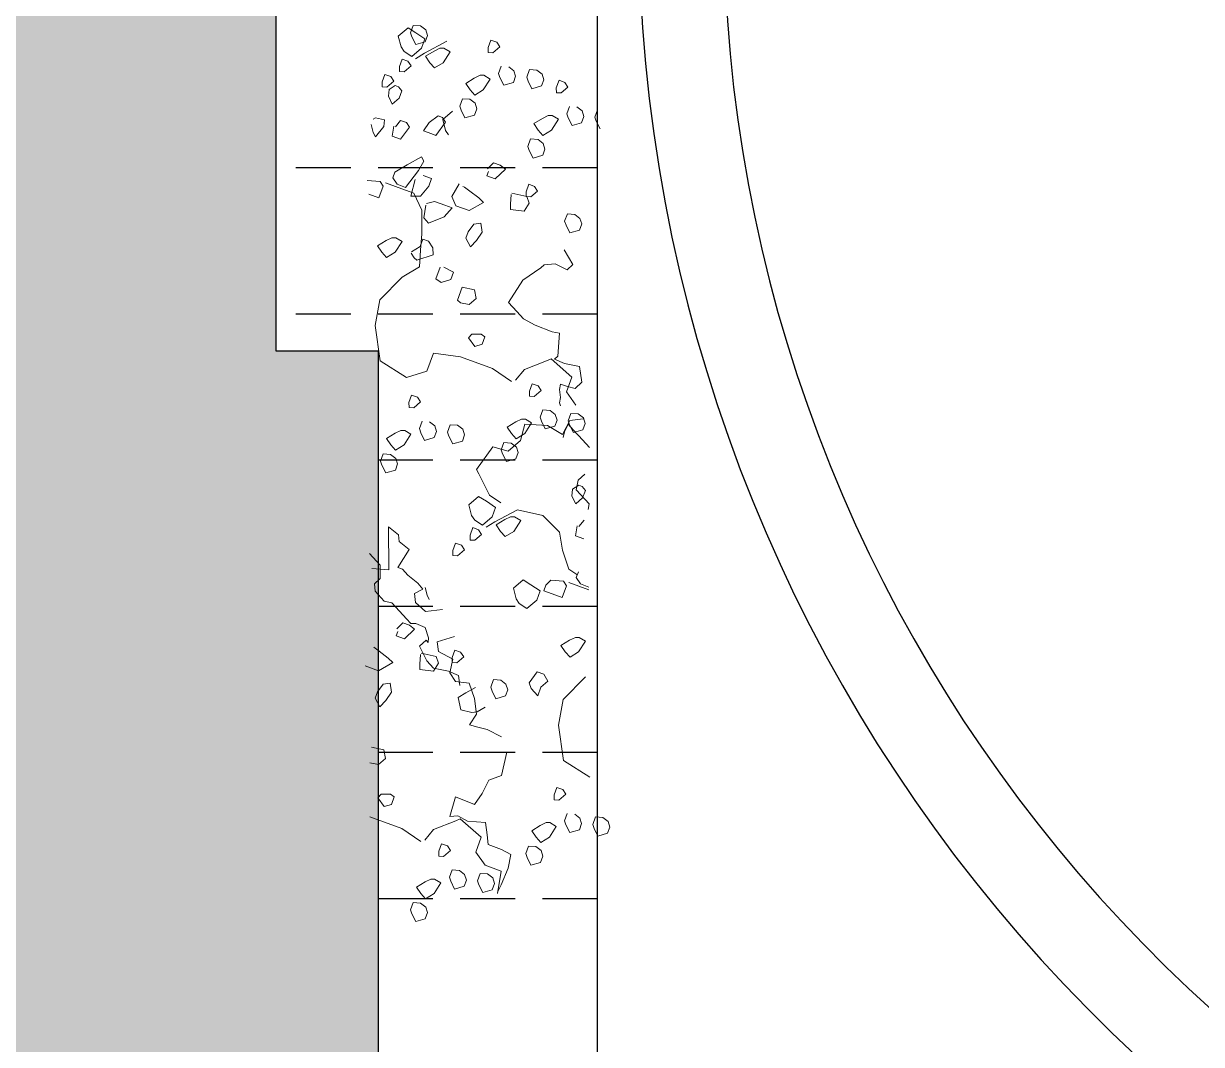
# Model space of a CAD drawing. Header units: millimetres. Extents: x 10088 to 21623, y -4423 to -852.
# Drawn here: x 11544.4 to 11625.1, y -3614.6 to -3544.8 of the extents above; entities that cross this region are included whole.
import ezdxf

# ---------------------------------------------------------------- set-up
doc = ezdxf.new("R2010")
doc.units = ezdxf.units.MM
doc.linetypes.add('HIDDEN2', pattern=[0.1875, 0.125, -0.0625])
doc.layers.add('bitki', color=85, linetype='Continuous', lineweight=5)

# ---------------------------------------------------------------- blocks, each defined once
blk = doc.blocks.new('rgdf')
for radius, start, end in [(91.349, 98.66483, 261.69992), (86.349, 99.14801, 261.18634)]:
    blk.add_arc((11682.331, -3546.765), radius, start, end)
blk = doc.blocks.new('jkgçgfl')
blk.add_line((11583.705, -3435.189), (11583.705, -4274.189))
at = {"linetype": 'HIDDEN2', "ltscale": 30}
for p, q in [((11583.705, -3574.671), (11568.705, -3574.671)), ((11583.705, -3584.671), (11568.705, -3584.671)), ((11583.705, -3594.671), (11568.705, -3594.671)), ((11583.705, -3604.671), (11568.705, -3604.671))]:
    blk.add_line(p, q, dxfattribs=at)
at = {"layer": 'bitki', "ltscale": 2}
for p, q in [((11571.109, -3544.923), (11570.923, -3545.43)), ((11571.614, -3544.964), (11571.109, -3544.923)), ((11571.109, -3544.923), (11571.109, -3544.923)), ((11571.969, -3545.238), (11571.614, -3544.964)), ((11570.923, -3545.43), (11571.018, -3545.705)), ((11571.018, -3545.705), (11571.281, -3546.232)), ((11571.936, -3546.04), (11572.091, -3545.617)), ((11572.091, -3545.617), (11571.969, -3545.238)), ((11571.281, -3546.232), (11571.936, -3546.04)), ((11573.408, -3546), (11571.87, -3546.828)), ((11572.941, -3546.485), (11572.546, -3546.676)), ((11573.201, -3546.485), (11572.941, -3546.485)), ((11573.629, -3546.737), (11573.201, -3546.485)), ((11576.42, -3545.929), (11576.234, -3546.436)), ((11576.234, -3546.436), (11576.241, -3546.774)), ((11576.821, -3546.076), (11576.42, -3545.929)), ((11576.559, -3546.794), (11577.031, -3546.392)), ((11577.031, -3546.392), (11576.821, -3546.076)), ((11570.346, -3547.227), (11570.161, -3547.734)), ((11570.748, -3547.374), (11570.346, -3547.227)), ((11570.958, -3547.69), (11570.748, -3547.374)), ((11571.87, -3546.828), (11571.256, -3547.201)), ((11572.546, -3546.676), (11571.959, -3547.037)), ((11571.959, -3547.037), (11572.252, -3547.48)), ((11573.164, -3547.478), (11573.629, -3546.737)), ((11576.241, -3546.774), (11576.559, -3546.794)), ((11570.161, -3547.734), (11570.168, -3548.072)), ((11570.168, -3548.072), (11570.485, -3548.093)), ((11570.485, -3548.093), (11570.958, -3547.69)), ((11572.252, -3547.48), (11572.576, -3547.838)), ((11572.576, -3547.838), (11573.164, -3547.478)), ((11577.137, -3547.711), (11576.952, -3548.218)), ((11576.952, -3548.218), (11577.047, -3548.493)), ((11577.998, -3548.026), (11577.643, -3547.752)), ((11578.119, -3548.406), (11577.998, -3548.026)), ((11579.063, -3547.95), (11578.878, -3548.457)), ((11579.569, -3547.991), (11579.063, -3547.95)), ((11579.063, -3547.95), (11579.063, -3547.95)), ((11579.924, -3548.264), (11579.569, -3547.991)), ((11569.173, -3548.277), (11568.987, -3548.785)), ((11568.987, -3548.785), (11568.994, -3549.123)), ((11569.574, -3548.424), (11569.173, -3548.277)), ((11569.312, -3549.143), (11569.784, -3548.741)), ((11569.784, -3548.741), (11569.574, -3548.424)), ((11575.29, -3548.531), (11574.703, -3548.892)), ((11574.703, -3548.892), (11574.996, -3549.334)), ((11575.685, -3548.34), (11575.29, -3548.531)), ((11575.946, -3548.339), (11575.685, -3548.34)), ((11575.908, -3549.332), (11576.374, -3548.592)), ((11576.374, -3548.592), (11575.946, -3548.339)), ((11577.047, -3548.493), (11577.309, -3549.02)), ((11577.309, -3549.02), (11577.965, -3548.828)), ((11577.965, -3548.828), (11578.119, -3548.406)), ((11578.878, -3548.457), (11578.973, -3548.731)), ((11578.973, -3548.731), (11579.235, -3549.259)), ((11579.891, -3549.067), (11580.045, -3548.644)), ((11580.045, -3548.644), (11579.924, -3548.264)), ((11581.089, -3548.681), (11580.903, -3549.189)), ((11581.491, -3548.828), (11581.089, -3548.681)), ((11581.7, -3549.144), (11581.491, -3548.828)), ((11568.994, -3549.123), (11569.312, -3549.143)), ((11574.996, -3549.334), (11575.321, -3549.693)), ((11575.321, -3549.693), (11575.908, -3549.332)), ((11579.235, -3549.259), (11579.891, -3549.067)), ((11580.903, -3549.189), (11580.91, -3549.527)), ((11580.91, -3549.527), (11581.228, -3549.547)), ((11581.228, -3549.547), (11581.7, -3549.144)), ((11574.478, -3549.94), (11574.292, -3550.448)), ((11574.292, -3550.448), (11574.387, -3550.722)), ((11574.983, -3549.981), (11574.478, -3549.94)), ((11574.478, -3549.94), (11574.478, -3549.94)), ((11575.339, -3550.255), (11574.983, -3549.981)), ((11575.305, -3551.058), (11575.46, -3550.635)), ((11575.46, -3550.635), (11575.339, -3550.255)), ((11581.806, -3550.463), (11581.621, -3550.971)), ((11582.667, -3550.778), (11582.312, -3550.504)), ((11568.537, -3551.248), (11568.376, -3551.332)), ((11569.142, -3551.373), (11568.537, -3551.248)), ((11569.102, -3551.838), (11569.142, -3551.373)), ((11570.246, -3551.42), (11569.889, -3551.864)), ((11570.648, -3551.567), (11570.246, -3551.42)), ((11572.828, -3551.117), (11572.21, -3551.563)), ((11573.115, -3551.222), (11572.828, -3551.117)), ((11573.325, -3551.539), (11573.115, -3551.222)), ((11573.802, -3550.794), (11573.138, -3551.366)), ((11573.138, -3551.366), (11573.323, -3552.105)), ((11574.387, -3550.722), (11574.65, -3551.249)), ((11574.65, -3551.249), (11575.305, -3551.058)), ((11579.959, -3551.284), (11579.372, -3551.644)), ((11580.354, -3551.092), (11579.959, -3551.284)), ((11580.615, -3551.092), (11580.354, -3551.092)), ((11580.577, -3552.085), (11581.043, -3551.344)), ((11581.043, -3551.344), (11580.615, -3551.092)), ((11581.621, -3550.971), (11581.716, -3551.245)), ((11581.716, -3551.245), (11581.978, -3551.773)), ((11582.634, -3551.581), (11582.788, -3551.158)), ((11582.788, -3551.158), (11582.667, -3550.778)), ((11583.732, -3550.702), (11583.547, -3551.21)), ((11583.547, -3551.21), (11583.642, -3551.484)), ((11583.732, -3550.702), (11583.732, -3550.702)), ((11568.237, -3551.713), (11568.369, -3552.241)), ((11568.369, -3552.241), (11568.522, -3552.536)), ((11568.522, -3552.536), (11569.102, -3551.838)), ((11569.774, -3551.822), (11569.657, -3552.499)), ((11570.231, -3552.708), (11570.857, -3551.883)), ((11570.857, -3551.883), (11570.648, -3551.567)), ((11572.21, -3551.563), (11571.806, -3552.134)), ((11571.806, -3552.134), (11572.38, -3552.344)), ((11572.667, -3552.449), (11573.325, -3551.539)), ((11573.323, -3552.105), (11573.532, -3552.421)), ((11579.372, -3551.644), (11579.665, -3552.087)), ((11579.665, -3552.087), (11579.99, -3552.445)), ((11579.99, -3552.445), (11580.577, -3552.085)), ((11581.978, -3551.773), (11582.634, -3551.581)), ((11583.642, -3551.484), (11583.904, -3552.011)), ((11569.657, -3552.499), (11570.231, -3552.708)), ((11572.38, -3552.344), (11572.667, -3552.449)), ((11579.147, -3552.693), (11578.962, -3553.2)), ((11579.652, -3552.734), (11579.147, -3552.693)), ((11579.147, -3552.693), (11579.147, -3552.693)), ((11580.008, -3553.007), (11579.652, -3552.734)), ((11580.129, -3553.387), (11580.008, -3553.007)), ((11578.962, -3553.2), (11579.056, -3553.474)), ((11579.056, -3553.474), (11579.319, -3554.002)), ((11579.319, -3554.002), (11579.974, -3553.81)), ((11579.974, -3553.81), (11580.129, -3553.387)), ((11570.696, -3554.46), (11569.859, -3554.97)), ((11571.678, -3553.909), (11570.696, -3554.46)), ((11571.468, -3554.839), (11571.83, -3554.204)), ((11571.83, -3554.204), (11571.678, -3553.909)), ((11576.601, -3554.318), (11576.186, -3554.742)), ((11577.06, -3554.486), (11576.601, -3554.318)), ((11577.416, -3554.76), (11577.06, -3554.486)), ((11569.859, -3554.97), (11569.72, -3555.35)), ((11569.72, -3555.35), (11570.014, -3555.793)), ((11570.587, -3556.003), (11571.468, -3554.839)), ((11571.236, -3555.473), (11570.949, -3556.614)), ((11572.366, -3555.407), (11571.792, -3555.197)), ((11572.181, -3555.914), (11572.366, -3555.407)), ((11576.255, -3554.911), (11576.147, -3555.207)), ((11576.147, -3555.207), (11576.72, -3555.416)), ((11576.72, -3555.416), (11577.416, -3554.76)), ((11568.846, -3555.606), (11567.966, -3555.524)), ((11568.762, -3556.726), (11569.056, -3555.922)), ((11569.056, -3555.922), (11568.846, -3555.606)), ((11570.583, -3556.193), (11569.206, -3555.689)), ((11570.014, -3555.793), (11570.587, -3556.003)), ((11571.157, -3556.403), (11570.583, -3556.193)), ((11571.6, -3556.613), (11572.181, -3555.914)), ((11574.253, -3555.761), (11573.741, -3556.628)), ((11574.624, -3555.992), (11574.509, -3555.95)), ((11574.979, -3556.266), (11574.624, -3555.992)), ((11575.59, -3556.729), (11574.979, -3556.266)), ((11579.014, -3555.794), (11578.829, -3556.302)), ((11578.829, -3556.302), (11578.836, -3556.64)), ((11579.416, -3555.941), (11579.014, -3555.794)), ((11579.153, -3556.66), (11579.626, -3556.257)), ((11579.626, -3556.257), (11579.416, -3555.941)), ((11568.074, -3556.474), (11568.762, -3556.726)), ((11570.949, -3556.614), (11571.6, -3556.613)), ((11571.708, -3557.563), (11571.157, -3556.403)), ((11572.576, -3556.969), (11572.008, -3557.097)), ((11573.264, -3557.221), (11572.576, -3556.969)), ((11573.741, -3556.628), (11574.03, -3557.261)), ((11574.948, -3557.597), (11575.93, -3557.045)), ((11575.93, -3557.045), (11575.59, -3556.729)), ((11577.824, -3556.491), (11577.779, -3557.146)), ((11578.876, -3556.636), (11577.855, -3556.406)), ((11578.708, -3557.629), (11579.039, -3557.079)), ((11578.836, -3556.64), (11579.153, -3556.66)), ((11579.039, -3557.079), (11578.876, -3556.636)), ((11571.699, -3559.189), (11571.708, -3557.563)), ((11571.962, -3557.224), (11571.84, -3558.091)), ((11573.231, -3558.024), (11573.78, -3557.41)), ((11573.78, -3557.41), (11573.264, -3557.221)), ((11574.03, -3557.261), (11574.948, -3557.597)), ((11577.779, -3557.146), (11577.77, -3557.526)), ((11577.77, -3557.526), (11578.708, -3557.629)), ((11581.658, -3557.815), (11581.472, -3558.323)), ((11582.163, -3557.856), (11581.658, -3557.815)), ((11581.658, -3557.815), (11581.658, -3557.815)), ((11582.518, -3558.13), (11582.163, -3557.856)), ((11571.84, -3558.091), (11572.165, -3558.449)), ((11572.165, -3558.449), (11573.231, -3558.024)), ((11575.259, -3558.525), (11574.87, -3559.054)), ((11575.738, -3558.461), (11575.259, -3558.525)), ((11575.839, -3559.073), (11575.738, -3558.461)), ((11581.472, -3558.323), (11581.567, -3558.597)), ((11581.567, -3558.597), (11581.83, -3559.124)), ((11582.485, -3558.933), (11582.64, -3558.51)), ((11582.64, -3558.51), (11582.518, -3558.13)), ((11569.653, -3559.448), (11569.258, -3559.639)), ((11569.913, -3559.448), (11569.653, -3559.448)), ((11570.342, -3559.7), (11569.913, -3559.448)), ((11574.87, -3559.054), (11574.716, -3559.477)), ((11574.716, -3559.477), (11575.02, -3560.068)), ((11575.435, -3559.644), (11575.839, -3559.073)), ((11581.83, -3559.124), (11582.485, -3558.933)), ((11569.258, -3559.639), (11568.671, -3560)), ((11571.763, -3559.548), (11571.577, -3560.056)), ((11572.164, -3559.695), (11571.763, -3559.548)), ((11572.458, -3560.138), (11572.164, -3559.695)), ((11575.02, -3560.068), (11575.435, -3559.644)), ((11581.43, -3560.27), (11582.042, -3561.278)), ((11571.169, -3560.817), (11571.367, -3560.986)), ((11570.356, -3562.15), (11571.531, -3561.429)), ((11572.947, -3561.467), (11572.654, -3562.271)), ((11573.865, -3561.803), (11573.208, -3561.467)), ((11573.68, -3562.31), (11573.865, -3561.803)), ((11579.854, -3561.515), (11578.622, -3562.341)), ((11580.079, -3561.308), (11579.854, -3561.515)), ((11580.834, -3561.226), (11580.079, -3561.308)), ((11581.637, -3561.649), (11580.834, -3561.226)), ((11582.042, -3561.278), (11581.637, -3561.649)), ((11568.816, -3563.696), (11570.356, -3562.15)), ((11572.654, -3562.271), (11573.024, -3562.502)), ((11573.024, -3562.502), (11573.68, -3562.31)), ((11578.622, -3562.341), (11577.622, -3563.871)), ((11574.463, -3562.836), (11574.139, -3563.724)), ((11575.313, -3563.003), (11574.463, -3562.836)), ((11575.414, -3563.616), (11575.313, -3563.003)), ((11568.5, -3565.45), (11568.816, -3563.696)), ((11574.139, -3563.724), (11574.337, -3563.893)), ((11574.337, -3563.893), (11574.942, -3564.018)), ((11574.942, -3564.018), (11575.414, -3563.616)), ((11577.622, -3563.871), (11578.201, -3564.501)), ((11578.201, -3564.501), (11578.658, -3564.998)), ((11578.658, -3564.998), (11579.462, -3565.421)), ((11568.848, -3567.878), (11568.5, -3565.45)), ((11579.462, -3565.421), (11580.628, -3565.878)), ((11580.628, -3565.878), (11581.127, -3565.97)), ((11581.127, -3565.97), (11581.004, -3567.551)), ((11575.111, -3566.045), (11574.888, -3566.299)), ((11574.888, -3566.299), (11575.323, -3566.89)), ((11575.762, -3566.044), (11575.111, -3566.045)), ((11575.323, -3566.89), (11575.833, -3566.741)), ((11576.018, -3566.233), (11575.762, -3566.044)), ((11575.833, -3566.741), (11576.018, -3566.233)), ((11572.492, -3567.341), (11572.043, -3568.567)), ((11574.352, -3567.589), (11572.492, -3567.341)), ((11576.532, -3568.386), (11574.352, -3567.589)), ((11581.004, -3567.551), (11580.779, -3567.758)), ((11570.644, -3569.014), (11568.848, -3567.878)), ((11577.827, -3569.291), (11576.532, -3568.386)), ((11580.233, -3567.87), (11578.715, -3568.465)), ((11580.54, -3567.742), (11580.233, -3567.87)), ((11581.972, -3568.985), (11580.54, -3567.742)), ((11580.779, -3567.758), (11581.46, -3568.048)), ((11581.46, -3568.048), (11582.489, -3568.265)), ((11582.489, -3568.265), (11582.648, -3569.341)), ((11572.043, -3568.567), (11570.644, -3569.014)), ((11578.715, -3568.465), (11578.106, -3569.195)), ((11581.601, -3570), (11581.972, -3568.985)), ((11579.258, -3569.441), (11579.073, -3569.949)), ((11579.073, -3569.949), (11579.079, -3570.287)), ((11579.66, -3569.588), (11579.258, -3569.441)), ((11579.397, -3570.307), (11579.869, -3569.905)), ((11579.869, -3569.905), (11579.66, -3569.588)), ((11581.185, -3569.463), (11581.112, -3569.836)), ((11581.112, -3569.836), (11581.192, -3570.374)), ((11581.669, -3569.63), (11581.185, -3569.463)), ((11582.245, -3570.906), (11581.601, -3570)), ((11582.199, -3569.755), (11581.669, -3569.63)), ((11582.648, -3569.341), (11582.199, -3569.755)), ((11571.002, -3570.221), (11570.816, -3570.728)), ((11570.816, -3570.728), (11570.823, -3571.066)), ((11571.403, -3570.367), (11571.002, -3570.221)), ((11571.141, -3571.086), (11571.613, -3570.684)), ((11571.613, -3570.684), (11571.403, -3570.367)), ((11579.079, -3570.287), (11579.397, -3570.307)), ((11581.192, -3570.374), (11581.119, -3570.747)), ((11581.119, -3570.747), (11581.18, -3570.941)), ((11570.823, -3571.066), (11571.141, -3571.086)), ((11579.975, -3571.224), (11579.79, -3571.731)), ((11580.481, -3571.265), (11579.975, -3571.224)), ((11579.975, -3571.224), (11579.975, -3571.224)), ((11580.836, -3571.538), (11580.481, -3571.265)), ((11580.957, -3571.918), (11580.836, -3571.538)), ((11581.901, -3571.462), (11581.716, -3571.97)), ((11582.407, -3571.503), (11581.901, -3571.462)), ((11581.901, -3571.462), (11581.901, -3571.462)), ((11582.762, -3571.777), (11582.407, -3571.503)), ((11571.719, -3572.003), (11571.534, -3572.51)), ((11572.58, -3572.318), (11572.225, -3572.044)), ((11572.701, -3572.697), (11572.58, -3572.318)), ((11573.645, -3572.242), (11573.46, -3572.749)), ((11574.151, -3572.282), (11573.645, -3572.242)), ((11573.645, -3572.242), (11573.645, -3572.242)), ((11574.506, -3572.556), (11574.151, -3572.282)), ((11578.128, -3572.044), (11577.541, -3572.404)), ((11577.541, -3572.404), (11577.834, -3572.847)), ((11578.523, -3571.853), (11578.128, -3572.044)), ((11578.744, -3572.197), (11578.444, -3573.318)), ((11578.784, -3571.852), (11578.523, -3571.853)), ((11580.302, -3572.298), (11578.744, -3572.197)), ((11578.746, -3572.845), (11579.212, -3572.104)), ((11579.212, -3572.104), (11578.784, -3571.852)), ((11579.79, -3571.731), (11579.885, -3572.006)), ((11579.885, -3572.006), (11580.147, -3572.533)), ((11580.147, -3572.533), (11580.803, -3572.341)), ((11580.302, -3572.298), (11581.324, -3572.914)), ((11580.803, -3572.341), (11580.957, -3571.918)), ((11581.324, -3572.914), (11581.824, -3571.948)), ((11581.455, -3572.738), (11581.707, -3572.201)), ((11581.707, -3572.201), (11582.286, -3572.83)), ((11581.716, -3571.97), (11581.811, -3572.244)), ((11581.811, -3572.244), (11582.073, -3572.772)), ((11581.824, -3571.948), (11582.734, -3571.84)), ((11582.729, -3572.58), (11582.883, -3572.157)), ((11582.883, -3572.157), (11582.762, -3571.777)), ((11569.872, -3572.823), (11569.285, -3573.184)), ((11569.285, -3573.184), (11569.578, -3573.626)), ((11570.267, -3572.632), (11569.872, -3572.823)), ((11570.527, -3572.631), (11570.267, -3572.632)), ((11570.49, -3573.624), (11570.956, -3572.883)), ((11570.956, -3572.883), (11570.527, -3572.631)), ((11571.534, -3572.51), (11571.629, -3572.785)), ((11571.629, -3572.785), (11571.891, -3573.312)), ((11571.891, -3573.312), (11572.547, -3573.12)), ((11572.547, -3573.12), (11572.701, -3572.697)), ((11573.46, -3572.749), (11573.555, -3573.023)), ((11573.555, -3573.023), (11573.817, -3573.551)), ((11574.473, -3573.359), (11574.627, -3572.936)), ((11574.627, -3572.936), (11574.506, -3572.556)), ((11577.834, -3572.847), (11578.159, -3573.206)), ((11578.159, -3573.206), (11578.746, -3572.845)), ((11581.382, -3573.111), (11581.455, -3572.738)), ((11582.073, -3572.772), (11582.729, -3572.58)), ((11582.286, -3572.83), (11582.439, -3572.996)), ((11582.439, -3572.996), (11583.17, -3573.792)), ((11569.578, -3573.626), (11569.903, -3573.985)), ((11569.903, -3573.985), (11570.49, -3573.624)), ((11573.817, -3573.551), (11574.473, -3573.359)), ((11576.554, -3573.761), (11575.443, -3575.297)), ((11577.598, -3574.04), (11576.554, -3573.761)), ((11577.316, -3573.453), (11577.131, -3573.96)), ((11577.131, -3573.96), (11577.225, -3574.235)), ((11577.822, -3573.494), (11577.316, -3573.453)), ((11577.316, -3573.453), (11577.316, -3573.453)), ((11578.444, -3573.318), (11577.598, -3574.04)), ((11578.177, -3573.768), (11577.822, -3573.494)), ((11578.298, -3574.148), (11578.177, -3573.768)), ((11569.06, -3574.232), (11568.874, -3574.74)), ((11568.874, -3574.74), (11568.969, -3575.014)), ((11569.565, -3574.273), (11569.06, -3574.232)), ((11569.06, -3574.232), (11569.06, -3574.232)), ((11569.921, -3574.547), (11569.565, -3574.273)), ((11570.042, -3574.927), (11569.921, -3574.547)), ((11577.225, -3574.235), (11577.488, -3574.762)), ((11577.488, -3574.762), (11578.143, -3574.57)), ((11578.143, -3574.57), (11578.298, -3574.148)), ((11568.969, -3575.014), (11569.232, -3575.541)), ((11569.232, -3575.541), (11569.887, -3575.349)), ((11569.887, -3575.349), (11570.042, -3574.927)), ((11575.443, -3575.297), (11575.597, -3575.591)), ((11575.597, -3575.591), (11576.325, -3577.051)), ((11582.852, -3575.613), (11582.402, -3576.026)), ((11582.435, -3576.377), (11582.009, -3576.653)), ((11582.402, -3576.026), (11582.271, -3576.696)), ((11582.665, -3576.461), (11582.435, -3576.377)), ((11582.89, -3576.735), (11582.665, -3576.461)), ((11575.588, -3577.142), (11574.924, -3577.714)), ((11576.116, -3577.479), (11575.588, -3577.142)), ((11576.325, -3577.051), (11577.106, -3577.593)), ((11582.009, -3576.653), (11581.969, -3577.117)), ((11581.969, -3577.117), (11582.232, -3577.645)), ((11582.232, -3577.645), (11582.704, -3577.242)), ((11582.271, -3576.696), (11582.576, -3577.028)), ((11582.576, -3577.028), (11582.576, -3577.028)), ((11582.576, -3577.028), (11583.154, -3577.658)), ((11582.704, -3577.242), (11582.89, -3576.735)), ((11574.924, -3577.714), (11575.109, -3578.453)), ((11576.742, -3577.9), (11576.116, -3577.479)), ((11576.511, -3578.534), (11576.742, -3577.9)), ((11578.244, -3578.056), (11576.706, -3578.884)), ((11579.985, -3578.453), (11578.244, -3578.056)), ((11583.154, -3577.658), (11583.082, -3578.03)), ((11575.109, -3578.453), (11575.319, -3578.77)), ((11575.319, -3578.77), (11575.846, -3579.106)), ((11575.846, -3579.106), (11576.511, -3578.534)), ((11576.706, -3578.884), (11576.092, -3579.258)), ((11577.382, -3578.733), (11576.794, -3579.094)), ((11577.777, -3578.542), (11577.382, -3578.733)), ((11578.037, -3578.541), (11577.777, -3578.542)), ((11577.999, -3579.534), (11578.465, -3578.793)), ((11578.465, -3578.793), (11578.037, -3578.541)), ((11581.13, -3579.591), (11579.985, -3578.453)), ((11582.799, -3578.763), (11582.441, -3579.207)), ((11569.445, -3582.166), (11569.423, -3579.227)), ((11569.423, -3579.227), (11570.104, -3579.781)), ((11575.182, -3579.283), (11574.997, -3579.791)), ((11575.584, -3579.43), (11575.182, -3579.283)), ((11575.793, -3579.746), (11575.584, -3579.43)), ((11576.794, -3579.094), (11577.088, -3579.536)), ((11577.088, -3579.536), (11577.412, -3579.895)), ((11577.412, -3579.895), (11577.999, -3579.534)), ((11581.333, -3580.815), (11581.13, -3579.591)), ((11582.326, -3579.165), (11582.209, -3579.842)), ((11570.104, -3579.781), (11570.157, -3580.228)), ((11570.157, -3580.228), (11570.838, -3580.783)), ((11574.009, -3580.334), (11573.823, -3580.841)), ((11574.41, -3580.481), (11574.009, -3580.334)), ((11574.62, -3580.797), (11574.41, -3580.481)), ((11574.997, -3579.791), (11575.003, -3580.129)), ((11575.003, -3580.129), (11575.321, -3580.149)), ((11575.321, -3580.149), (11575.793, -3579.746)), ((11582.209, -3579.842), (11582.783, -3580.051)), ((11568.119, -3581.053), (11568.85, -3581.849)), ((11570.838, -3580.783), (11570.06, -3582.008)), ((11573.823, -3580.841), (11573.83, -3581.179)), ((11573.83, -3581.179), (11574.147, -3581.2)), ((11574.147, -3581.2), (11574.62, -3580.797)), ((11581.765, -3582.124), (11581.333, -3580.815)), ((11568.266, -3582.078), (11569.445, -3582.166)), ((11568.85, -3581.849), (11568.857, -3582.759)), ((11570.06, -3582.008), (11570.385, -3582.114)), ((11570.385, -3582.114), (11570.741, -3582.525)), ((11568.857, -3582.759), (11568.452, -3583.131)), ((11570.741, -3582.525), (11571.422, -3583.079)), ((11578.638, -3582.85), (11577.973, -3583.422)), ((11579.165, -3583.187), (11578.638, -3582.85)), ((11580.518, -3582.867), (11580.191, -3583.226)), ((11581.399, -3582.949), (11580.518, -3582.867)), ((11582.302, -3582.485), (11581.765, -3582.124)), ((11582.412, -3582.312), (11582.273, -3582.693)), ((11582.273, -3582.693), (11582.566, -3583.136)), ((11568.452, -3583.131), (11568.501, -3583.636)), ((11568.501, -3583.636), (11569.111, -3584.3)), ((11571.778, -3583.491), (11571.198, -3583.786)), ((11571.422, -3583.079), (11571.778, -3583.491)), ((11571.926, -3583.376), (11572.058, -3583.904)), ((11577.973, -3583.422), (11578.159, -3584.161)), ((11579.792, -3583.608), (11579.165, -3583.187)), ((11579.56, -3584.242), (11579.792, -3583.608)), ((11580.191, -3583.226), (11580.052, -3583.607)), ((11580.052, -3583.607), (11580.626, -3583.817)), ((11581.315, -3584.068), (11581.608, -3583.265)), ((11581.608, -3583.265), (11581.399, -3582.949)), ((11583.135, -3583.536), (11581.758, -3583.032)), ((11582.566, -3583.136), (11583.14, -3583.346)), ((11569.111, -3584.3), (11569.64, -3584.424)), ((11569.64, -3584.424), (11569.914, -3584.723)), ((11571.198, -3583.786), (11571.272, -3584.412)), ((11571.272, -3584.412), (11571.958, -3585.011)), ((11572.058, -3583.904), (11572.211, -3584.199)), ((11578.159, -3584.161), (11578.368, -3584.477)), ((11578.368, -3584.477), (11578.896, -3584.814)), ((11578.896, -3584.814), (11579.56, -3584.242)), ((11580.626, -3583.817), (11581.315, -3584.068)), ((11569.914, -3584.723), (11570.645, -3585.518)), ((11571.958, -3585.011), (11573.11, -3584.874)), ((11570.394, -3585.788), (11569.979, -3586.212)), ((11570.853, -3585.956), (11570.394, -3585.788)), ((11570.645, -3585.518), (11570.95, -3585.85)), ((11571.208, -3586.23), (11570.853, -3585.956)), ((11570.95, -3585.85), (11571.282, -3585.85)), ((11571.282, -3585.85), (11571.934, -3586.108)), ((11571.934, -3586.108), (11572.166, -3586.812)), ((11570.047, -3586.381), (11569.939, -3586.677)), ((11569.939, -3586.677), (11570.513, -3586.886)), ((11570.513, -3586.886), (11571.208, -3586.23)), ((11572.166, -3586.812), (11572.138, -3587.143)), ((11573.945, -3586.725), (11572.758, -3587.092)), ((11582.206, -3586.791), (11581.81, -3586.982)), ((11582.466, -3586.79), (11582.206, -3586.791)), ((11582.894, -3587.043), (11582.466, -3586.79)), ((11568.772, -3587.736), (11568.416, -3587.462)), ((11569.383, -3588.199), (11568.772, -3587.736)), ((11571.986, -3586.977), (11571.536, -3587.391)), ((11571.536, -3587.391), (11572.042, -3588.393)), ((11572.138, -3587.143), (11571.986, -3586.977)), ((11572.758, -3587.092), (11572.837, -3587.763)), ((11573.954, -3587.657), (11573.768, -3588.165)), ((11574.355, -3587.804), (11573.954, -3587.657)), ((11581.81, -3586.982), (11581.223, -3587.343)), ((11581.223, -3587.343), (11581.517, -3587.786)), ((11582.428, -3587.783), (11582.894, -3587.043)), ((11568.74, -3589.067), (11569.723, -3588.515)), ((11569.723, -3588.515), (11569.383, -3588.199)), ((11571.616, -3587.961), (11571.572, -3588.616)), ((11572.669, -3588.106), (11571.647, -3587.876)), ((11572.042, -3588.393), (11572.499, -3588.89)), ((11572.501, -3589.099), (11572.832, -3588.549)), ((11572.832, -3588.549), (11572.669, -3588.106)), ((11572.837, -3587.763), (11573.821, -3588.281)), ((11573.821, -3588.281), (11573.624, -3589.211)), ((11573.768, -3588.165), (11573.775, -3588.503)), ((11573.775, -3588.503), (11574.093, -3588.523)), ((11574.093, -3588.523), (11574.565, -3588.121)), ((11574.565, -3588.121), (11574.355, -3587.804)), ((11581.517, -3587.786), (11581.841, -3588.144)), ((11581.841, -3588.144), (11582.428, -3587.783)), ((11567.822, -3588.731), (11568.74, -3589.067)), ((11571.572, -3588.616), (11571.563, -3588.996)), ((11571.563, -3588.996), (11572.501, -3589.099)), ((11572.499, -3588.89), (11573.527, -3589.107)), ((11573.527, -3589.107), (11574.209, -3589.397)), ((11573.624, -3589.211), (11574.001, -3589.801)), ((11579.59, -3589.142), (11579.051, -3589.904)), ((11580.049, -3589.31), (11579.59, -3589.142)), ((11580.327, -3589.795), (11580.049, -3589.31)), ((11569.051, -3589.995), (11568.663, -3590.524)), ((11569.53, -3589.931), (11569.051, -3589.995)), ((11569.632, -3590.543), (11569.53, -3589.931)), ((11574.001, -3589.801), (11574.938, -3589.917)), ((11574.209, -3589.397), (11574.293, -3590.077)), ((11574.938, -3589.917), (11575.307, -3590.961)), ((11576.597, -3589.678), (11576.412, -3590.186)), ((11577.103, -3589.719), (11576.597, -3589.678)), ((11576.597, -3589.678), (11576.597, -3589.678)), ((11577.458, -3589.993), (11577.103, -3589.719)), ((11577.579, -3590.373), (11577.458, -3589.993)), ((11579.051, -3589.904), (11579.173, -3590.284)), ((11579.854, -3590.198), (11580.327, -3589.795)), ((11581.368, -3591.039), (11582.909, -3589.493)), ((11568.663, -3590.524), (11568.508, -3590.947)), ((11568.508, -3590.947), (11568.813, -3591.538)), ((11569.228, -3591.114), (11569.632, -3590.543)), ((11574.717, -3590.582), (11574.176, -3590.896)), ((11574.176, -3590.896), (11574.379, -3591.749)), ((11575.379, -3590.219), (11574.717, -3590.582)), ((11575.307, -3590.961), (11575.434, -3592.035)), ((11576.412, -3590.186), (11576.507, -3590.46)), ((11576.507, -3590.46), (11576.769, -3590.988)), ((11576.769, -3590.988), (11577.425, -3590.796)), ((11577.425, -3590.796), (11577.579, -3590.373)), ((11579.173, -3590.284), (11579.638, -3590.79)), ((11579.638, -3590.79), (11579.854, -3590.198)), ((11568.813, -3591.538), (11569.228, -3591.114)), ((11574.379, -3591.749), (11575.12, -3591.924)), ((11575.497, -3591.883), (11576.038, -3591.569)), ((11581.052, -3592.793), (11581.368, -3591.039)), ((11575.434, -3592.035), (11574.968, -3592.77)), ((11575.12, -3591.924), (11575.497, -3591.883)), ((11574.968, -3592.77), (11575.54, -3592.929)), ((11575.54, -3592.929), (11576.173, -3593.08)), ((11576.173, -3593.08), (11577.157, -3593.599)), ((11581.4, -3595.221), (11581.052, -3592.793)), ((11569.105, -3594.473), (11568.256, -3594.306)), ((11569.207, -3595.085), (11569.105, -3594.473)), ((11577.527, -3594.643), (11577.161, -3596.228)), ((11568.13, -3595.363), (11568.735, -3595.488)), ((11568.735, -3595.488), (11569.207, -3595.085)), ((11583.197, -3596.357), (11581.4, -3595.221)), ((11576.277, -3596.559), (11575.832, -3597.473)), ((11577.161, -3596.228), (11576.277, -3596.559)), ((11580.938, -3597.052), (11580.752, -3597.56)), ((11581.339, -3597.199), (11580.938, -3597.052)), ((11581.549, -3597.515), (11581.339, -3597.199)), ((11568.904, -3597.515), (11568.681, -3597.769)), ((11568.681, -3597.769), (11569.116, -3598.36)), ((11569.555, -3597.514), (11568.904, -3597.515)), ((11569.116, -3598.36), (11569.625, -3598.211)), ((11569.811, -3597.703), (11569.555, -3597.514)), ((11569.625, -3598.211), (11569.811, -3597.703)), ((11574.012, -3597.689), (11573.619, -3599.05)), ((11575.305, -3598.216), (11574.012, -3597.689)), ((11575.832, -3597.473), (11575.305, -3598.216)), ((11580.752, -3597.56), (11580.759, -3597.898)), ((11580.759, -3597.898), (11581.077, -3597.918)), ((11581.077, -3597.918), (11581.549, -3597.515)), ((11573.619, -3599.05), (11574.165, -3598.985)), ((11574.165, -3598.985), (11574.825, -3599.361)), ((11581.655, -3598.835), (11581.47, -3599.342)), ((11582.516, -3599.149), (11582.161, -3598.875)), ((11570.325, -3599.856), (11568.144, -3599.059)), ((11574.026, -3599.34), (11572.507, -3599.935)), ((11574.333, -3599.212), (11574.026, -3599.34)), ((11575.765, -3600.455), (11574.333, -3599.212)), ((11574.825, -3599.361), (11576.065, -3599.441)), ((11576.065, -3599.441), (11576.165, -3600.29)), ((11579.808, -3599.655), (11579.221, -3600.015)), ((11580.203, -3599.463), (11579.808, -3599.655)), ((11580.464, -3599.463), (11580.203, -3599.463)), ((11580.426, -3600.456), (11580.892, -3599.715)), ((11580.892, -3599.715), (11580.464, -3599.463)), ((11581.47, -3599.342), (11581.565, -3599.616)), ((11581.565, -3599.616), (11581.827, -3600.144)), ((11582.483, -3599.952), (11582.637, -3599.529)), ((11582.637, -3599.529), (11582.516, -3599.149)), ((11583.581, -3599.073), (11583.396, -3599.581)), ((11583.396, -3599.581), (11583.491, -3599.855)), ((11584.087, -3599.114), (11583.581, -3599.073)), ((11583.581, -3599.073), (11583.581, -3599.073)), ((11584.442, -3599.388), (11584.087, -3599.114)), ((11584.409, -3600.191), (11584.563, -3599.768)), ((11584.563, -3599.768), (11584.442, -3599.388)), ((11571.62, -3600.761), (11570.325, -3599.856)), ((11572.507, -3599.935), (11571.898, -3600.665)), ((11575.394, -3601.47), (11575.765, -3600.455)), ((11576.165, -3600.29), (11576.245, -3600.961)), ((11579.221, -3600.015), (11579.514, -3600.458)), ((11579.514, -3600.458), (11579.839, -3600.816)), ((11579.839, -3600.816), (11580.426, -3600.456)), ((11581.827, -3600.144), (11582.483, -3599.952)), ((11583.491, -3599.855), (11583.753, -3600.382)), ((11583.753, -3600.382), (11584.409, -3600.191)), ((11573.051, -3600.911), (11572.865, -3601.419)), ((11572.865, -3601.419), (11572.872, -3601.757)), ((11573.452, -3601.058), (11573.051, -3600.911)), ((11573.189, -3601.777), (11573.662, -3601.375)), ((11573.662, -3601.375), (11573.452, -3601.058)), ((11576.245, -3600.961), (11577.147, -3601.307)), ((11577.147, -3601.307), (11577.801, -3601.638)), ((11578.996, -3601.064), (11578.81, -3601.571)), ((11579.501, -3601.105), (11578.996, -3601.064)), ((11578.996, -3601.064), (11578.996, -3601.064)), ((11579.857, -3601.378), (11579.501, -3601.105)), ((11579.978, -3601.758), (11579.857, -3601.378)), ((11572.872, -3601.757), (11573.189, -3601.777)), ((11576.038, -3602.376), (11575.394, -3601.47)), ((11577.801, -3601.638), (11577.604, -3602.568)), ((11578.81, -3601.571), (11578.905, -3601.846)), ((11578.905, -3601.846), (11579.168, -3602.373)), ((11579.168, -3602.373), (11579.823, -3602.181)), ((11579.823, -3602.181), (11579.978, -3601.758)), ((11573.768, -3602.694), (11573.583, -3603.201)), ((11574.273, -3602.735), (11573.768, -3602.694)), ((11573.768, -3602.694), (11573.768, -3602.694)), ((11574.629, -3603.008), (11574.273, -3602.735)), ((11574.75, -3603.388), (11574.629, -3603.008)), ((11575.694, -3602.932), (11575.508, -3603.44)), ((11576.199, -3602.973), (11575.694, -3602.932)), ((11575.694, -3602.932), (11575.694, -3602.932)), ((11577.128, -3602.775), (11576.038, -3602.376)), ((11576.555, -3603.247), (11576.199, -3602.973)), ((11576.889, -3604.317), (11577.128, -3602.775)), ((11577.604, -3602.568), (11577.124, -3603.713)), ((11571.921, -3603.514), (11571.334, -3603.874)), ((11571.334, -3603.874), (11571.627, -3604.317)), ((11572.316, -3603.323), (11571.921, -3603.514)), ((11572.576, -3603.322), (11572.316, -3603.323)), ((11572.538, -3604.315), (11573.004, -3603.574)), ((11573.004, -3603.574), (11572.576, -3603.322)), ((11573.583, -3603.201), (11573.677, -3603.476)), ((11573.677, -3603.476), (11573.94, -3604.003)), ((11573.94, -3604.003), (11574.595, -3603.811)), ((11574.595, -3603.811), (11574.75, -3603.388)), ((11575.508, -3603.44), (11575.603, -3603.714)), ((11575.603, -3603.714), (11575.866, -3604.242)), ((11576.521, -3604.05), (11576.676, -3603.627)), ((11576.676, -3603.627), (11576.555, -3603.247)), ((11577.124, -3603.713), (11576.917, -3604.137)), ((11571.627, -3604.317), (11571.951, -3604.675)), ((11571.951, -3604.675), (11572.538, -3604.315)), ((11575.866, -3604.242), (11576.521, -3604.05)), ((11571.109, -3604.923), (11570.923, -3605.43)), ((11570.923, -3605.43), (11571.018, -3605.705)), ((11571.614, -3604.964), (11571.109, -3604.923)), ((11571.109, -3604.923), (11571.109, -3604.923)), ((11571.969, -3605.238), (11571.614, -3604.964)), ((11572.091, -3605.617), (11571.969, -3605.238)), ((11571.018, -3605.705), (11571.281, -3606.232)), ((11571.281, -3606.232), (11571.936, -3606.04)), ((11571.936, -3606.04), (11572.091, -3605.617))]:
    blk.add_line(p, q, dxfattribs=at)
for points in [[(11570.273, -3546.397), (11570.483, -3546.713), (11571.01, -3547.05), (11571.675, -3546.478), (11571.907, -3545.843), (11571.28, -3545.423), (11570.753, -3545.086), (11570.088, -3545.658)], [(11569.457, -3549.31), (11569.417, -3549.775), (11569.679, -3550.302), (11570.152, -3549.899), (11570.337, -3549.392), (11570.112, -3549.118), (11569.883, -3549.034)]]:
    blk.add_lwpolyline(points, close=True, dxfattribs=at)

msp = doc.modelspace()

# ---------------------------------------------------------------- hatches: boundary and pattern name
h = msp.add_hatch()
h.set_pattern_fill('ANSI33', color=256, scale=3)
h.set_pattern_definition([(45, (10285.36, -6373.43), (-13.47038, 13.47038), []), (45, (10298.831, -6373.43), (-13.47038, 13.47038), [9.525, -4.7625])])
h.paths.add_polyline_path([(11568.705, -3567.189), (11561.705, -3567.189), (11561.705, -3415.189), (11301.705, -3415.189), (11301.705, -2915.189), (12362.705, -2915.189), (12362.705, -3314.189), (12375.705, -3314.189), (12375.705, -3568.189), (12367.705, -3568.189), (12367.705, -3986.189), (12380.705, -3986.189), (12380.705, -4274.189), (12400.705, -4274.189), (12400.705, -2895.189), (11281.705, -2895.189), (11281.705, -3435.189), (11541.705, -3435.189), (11542.204, -4260.494), (11568.705, -4260.494)])

# ---------------------------------------------------------------- linework, layer by layer
for p, q in [((11561.705, -3415.189), (11561.705, -3567.189)), ((11561.705, -3567.189), (11568.705, -3567.189)), ((11568.705, -3567.189), (11568.705, -4260.494))]:
    msp.add_line(p, q)
at = {"linetype": 'HIDDEN2', "ltscale": 30}
for p, q in [((11583.705, -3554.671), (11561.705, -3554.671)), ((11583.705, -3564.671), (11561.705, -3564.671))]:
    msp.add_line(p, q, dxfattribs=at)
at = {"layer": 'bitki', "ltscale": 2}
for p, q in [((11571.615, -3560.309), (11571.699, -3559.189)), ((11568.671, -3560), (11568.964, -3560.443)), ((11569.876, -3560.44), (11570.342, -3559.7)), ((11571.577, -3560.056), (11570.99, -3560.416)), ((11571.531, -3561.429), (11571.615, -3560.309)), ((11572.475, -3560.624), (11572.458, -3560.138)), ((11568.964, -3560.443), (11569.289, -3560.801)), ((11569.289, -3560.801), (11569.876, -3560.44)), ((11570.959, -3560.501), (11571.169, -3560.817)), ((11571.367, -3560.986), (11572.475, -3560.624))]:
    msp.add_line(p, q, dxfattribs=at)

# ---------------------------------------------------------------- block references
at = {"xscale": 1.1643588, "yscale": 1.1643588, "zscale": 1.1643588}
msp.add_blockref('rgdf', (-1909.528, 592.301), dxfattribs=at)
msp.add_blockref('jkgçgfl', (0, 0))

doc.saveas('drawing.dxf')
